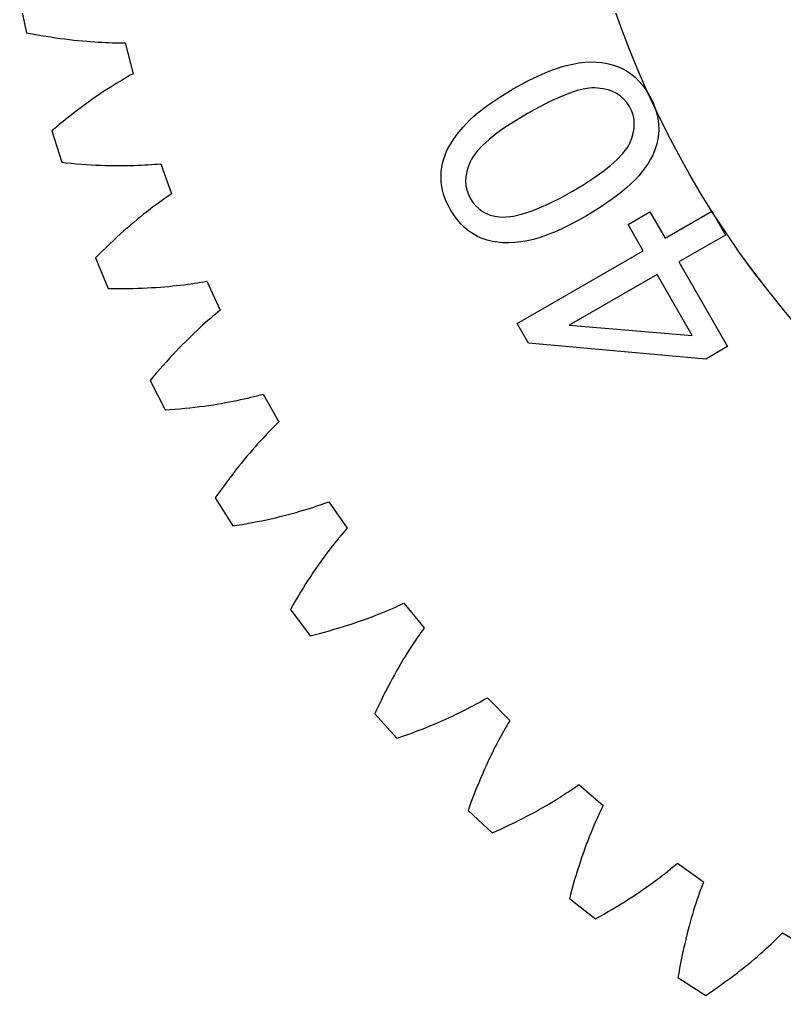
# Model space of a CAD drawing. Extents: x 0 to 10.3, y 0 to 10.3.
# Drawn here: x 0.101 to 2.656, y 0.793 to 4.05 of the extents above; entities that cross this region are included whole.
import ezdxf

# ---------------------------------------------------------------- set-up
doc = ezdxf.new("R2010")
doc.units = 0
doc.layers.add('1', color=1, linetype='CONTINUOUS')
doc.layers.add('Default Layer', color=1, linetype='CONTINUOUS')

msp = doc.modelspace()

# ---------------------------------------------------------------- linework, layer by layer
at = {"layer": '1'}
msp.add_lwpolyline([(0.1012, 4.1136), (0.1244, 4.0057), (0.1379, 4.0031), (0.1553, 3.9998), (0.1724, 3.9968), (0.1892, 3.994), (0.2056, 3.9914), (0.2217, 3.9889), (0.2375, 3.9867), (0.2529, 3.9847), (0.268, 3.9828), (0.2828, 3.9811), (0.2972, 3.9796), (0.3112, 3.9782), (0.325, 3.977), (0.3383, 3.976), (0.3514, 3.975), (0.364, 3.9742), (0.3764, 3.9736), (0.3883, 3.9731), (0.4, 3.9726), (0.4112, 3.9723), (0.4221, 3.9721), (0.4327, 3.972), (0.4429, 3.972), (0.4535, 3.9721), (0.4805, 3.8685), (0.4712, 3.8634), (0.4623, 3.8584), (0.4531, 3.8532), (0.4437, 3.8477), (0.434, 3.8419), (0.4241, 3.8359), (0.4139, 3.8296), (0.4035, 3.823), (0.3928, 3.8161), (0.3818, 3.809), (0.3707, 3.8015), (0.3593, 3.7938), (0.3477, 3.7857), (0.3359, 3.7773), (0.3238, 3.7687), (0.3115, 3.7597), (0.2991, 3.7504), (0.2864, 3.7407), (0.2735, 3.7307), (0.2605, 3.7204), (0.2472, 3.7098), (0.2338, 3.6988), (0.2201, 3.6875), (0.2096, 3.6786), (0.2421, 3.5731), (0.2558, 3.5717), (0.2734, 3.57), (0.2907, 3.5684), (0.3077, 3.5671), (0.3242, 3.5659), (0.3405, 3.5649), (0.3564, 3.5641), (0.3719, 3.5634), (0.3871, 3.5628), (0.402, 3.5624), (0.4165, 3.5622), (0.4306, 3.562), (0.4444, 3.562), (0.4578, 3.5621), (0.4709, 3.5623), (0.4836, 3.5627), (0.4959, 3.5631), (0.5079, 3.5636), (0.5195, 3.5642), (0.5307, 3.5649), (0.5416, 3.5656), (0.5521, 3.5665), (0.5623, 3.5673), (0.5728, 3.5684), (0.6088, 3.4675), (0.6, 3.4616), (0.5915, 3.4558), (0.5829, 3.4498), (0.574, 3.4435), (0.5648, 3.4369), (0.5554, 3.4301), (0.5458, 3.4229), (0.536, 3.4154), (0.526, 3.4076), (0.5157, 3.3996), (0.5052, 3.3912), (0.4946, 3.3824), (0.4837, 3.3734), (0.4726, 3.364), (0.4614, 3.3544), (0.45, 3.3443), (0.4384, 3.334), (0.4266, 3.3233), (0.4146, 3.3122), (0.4025, 3.3008), (0.3902, 3.2891), (0.3778, 3.2769), (0.3652, 3.2645), (0.3555, 3.2547), (0.397, 3.1524), (0.4108, 3.1522), (0.4285, 3.152), (0.4459, 3.152), (0.4629, 3.1521), (0.4795, 3.1524), (0.4958, 3.1528), (0.5117, 3.1534), (0.5272, 3.154), (0.5424, 3.1548), (0.5573, 3.1557), (0.5717, 3.1567), (0.5858, 3.1578), (0.5995, 3.159), (0.6129, 3.1603), (0.6259, 3.1616), (0.6385, 3.1631), (0.6507, 3.1646), (0.6626, 3.1661), (0.6741, 3.1677), (0.6853, 3.1694), (0.6961, 3.1711), (0.7065, 3.1728), (0.7165, 3.1746), (0.7269, 3.1765), (0.7715, 3.0791), (0.7633, 3.0725), (0.7554, 3.0661), (0.7473, 3.0593), (0.7389, 3.0523), (0.7304, 3.0449), (0.7216, 3.0372), (0.7127, 3.0293), (0.7036, 3.021), (0.6942, 3.0123), (0.6847, 3.0034), (0.675, 2.9941), (0.6652, 2.9845), (0.6551, 2.9745), (0.6449, 2.9643), (0.6346, 2.9536), (0.6241, 2.9426), (0.6134, 2.9313), (0.6026, 2.9196), (0.5916, 2.9076), (0.5806, 2.8951), (0.5694, 2.8824), (0.558, 2.8692), (0.5466, 2.8557), (0.5377, 2.8451), (0.588, 2.7469), (0.6018, 2.7478), (0.6195, 2.7492), (0.6367, 2.7507), (0.6537, 2.7523), (0.6702, 2.754), (0.6864, 2.7559), (0.7022, 2.7578), (0.7176, 2.7598), (0.7327, 2.7619), (0.7474, 2.7641), (0.7617, 2.7664), (0.7756, 2.7687), (0.7892, 2.7711), (0.8024, 2.7735), (0.8152, 2.776), (0.8277, 2.7785), (0.8397, 2.7811), (0.8514, 2.7836), (0.8628, 2.7862), (0.8737, 2.7889), (0.8843, 2.7915), (0.8945, 2.7941), (0.9044, 2.7968), (0.9146, 2.7996), (0.9675, 2.7065), (0.9599, 2.6992), (0.9526, 2.6921), (0.9451, 2.6846), (0.9374, 2.6769), (0.9295, 2.6688), (0.9215, 2.6604), (0.9133, 2.6517), (0.9049, 2.6426), (0.8963, 2.6332), (0.8876, 2.6235), (0.8788, 2.6134), (0.8698, 2.6029), (0.8607, 2.5921), (0.8514, 2.581), (0.842, 2.5695), (0.8325, 2.5576), (0.8229, 2.5454), (0.8131, 2.5328), (0.8033, 2.5199), (0.7933, 2.5065), (0.7833, 2.4928), (0.7731, 2.4787), (0.7629, 2.4643), (0.755, 2.4529), (0.8137, 2.3595), (0.8273, 2.3616), (0.8448, 2.3645), (0.8619, 2.3675), (0.8786, 2.3706), (0.8949, 2.3738), (0.9109, 2.377), (0.9264, 2.3803), (0.9416, 2.3837), (0.9565, 2.3871), (0.9709, 2.3905), (0.985, 2.394), (0.9987, 2.3976), (1.012, 2.4011), (1.0249, 2.4047), (1.0375, 2.4083), (1.0496, 2.4119), (1.0614, 2.4155), (1.0729, 2.4191), (1.0839, 2.4227), (1.0946, 2.4262), (1.105, 2.4298), (1.1149, 2.4333), (1.1245, 2.4368), (1.1344, 2.4405), (1.1952, 2.3523), (1.1882, 2.3444), (1.1816, 2.3366), (1.1748, 2.3286), (1.1678, 2.3202), (1.1607, 2.3115), (1.1534, 2.3024), (1.146, 2.293), (1.1384, 2.2832), (1.1307, 2.2731), (1.1229, 2.2626), (1.115, 2.2518), (1.1069, 2.2406), (1.0988, 2.2291), (1.0905, 2.2172), (1.0821, 2.2049), (1.0737, 2.1923), (1.0652, 2.1793), (1.0565, 2.1659), (1.0479, 2.1521), (1.0391, 2.138), (1.0303, 2.1234), (1.0214, 2.1085), (1.0125, 2.0932), (1.0056, 2.0812), (1.0722, 1.9932), (1.0856, 1.9966), (1.1028, 2.001), (1.1195, 2.0055), (1.1359, 2.01), (1.1519, 2.0146), (1.1675, 2.0192), (1.1827, 2.0238), (1.1976, 2.0285), (1.2121, 2.0332), (1.2261, 2.0379), (1.2398, 2.0426), (1.2532, 2.0473), (1.2661, 2.052), (1.2787, 2.0567), (1.2909, 2.0614), (1.3027, 2.066), (1.3142, 2.0706), (1.3252, 2.0752), (1.3359, 2.0797), (1.3463, 2.0842), (1.3563, 2.0886), (1.3659, 2.093), (1.3751, 2.0973), (1.3847, 2.1019), (1.4529, 2.0194), (1.4467, 2.0108), (1.4407, 2.0025), (1.4346, 1.9939), (1.4284, 1.985), (1.4221, 1.9756), (1.4156, 1.966), (1.409, 1.956), (1.4024, 1.9456), (1.3956, 1.9348), (1.3887, 1.9237), (1.3817, 1.9123), (1.3747, 1.9004), (1.3676, 1.8882), (1.3604, 1.8756), (1.3531, 1.8627), (1.3458, 1.8493), (1.3385, 1.8356), (1.331, 1.8215), (1.3236, 1.8071), (1.3161, 1.7922), (1.3086, 1.777), (1.301, 1.7613), (1.2935, 1.7453), (1.2877, 1.7328), (1.3617, 1.6509), (1.3747, 1.6554), (1.3914, 1.6613), (1.4078, 1.6672), (1.4237, 1.6731), (1.4392, 1.6791), (1.4544, 1.6851), (1.4691, 1.691), (1.4835, 1.697), (1.4975, 1.7029), (1.5111, 1.7088), (1.5244, 1.7147), (1.5373, 1.7205), (1.5497, 1.7263), (1.5619, 1.7321), (1.5736, 1.7378), (1.585, 1.7435), (1.596, 1.7491), (1.6066, 1.7546), (1.6169, 1.7601), (1.6268, 1.7654), (1.6363, 1.7707), (1.6455, 1.7759), (1.6544, 1.781), (1.6635, 1.7864), (1.7387, 1.7101), (1.7332, 1.7011), (1.728, 1.6923), (1.7227, 1.6832), (1.7172, 1.6737), (1.7117, 1.6639), (1.7061, 1.6537), (1.7005, 1.6431), (1.6947, 1.6322), (1.6889, 1.6209), (1.683, 1.6093), (1.6771, 1.5972), (1.6711, 1.5848), (1.6651, 1.572), (1.659, 1.5589), (1.6529, 1.5453), (1.6468, 1.5314), (1.6407, 1.5171), (1.6345, 1.5024), (1.6283, 1.4874), (1.6222, 1.4719), (1.616, 1.4561), (1.6099, 1.4398), (1.6037, 1.4232), (1.5991, 1.4102), (1.6799, 1.3351), (1.6925, 1.3407), (1.7086, 1.3481), (1.7244, 1.3554), (1.7397, 1.3627), (1.7547, 1.37), (1.7693, 1.3772), (1.7834, 1.3844), (1.7973, 1.3916), (1.8107, 1.3987), (1.8237, 1.4058), (1.8364, 1.4128), (1.8487, 1.4198), (1.8607, 1.4267), (1.8722, 1.4335), (1.8834, 1.4402), (1.8943, 1.4468), (1.9047, 1.4533), (1.9149, 1.4598), (1.9246, 1.4661), (1.934, 1.4723), (1.9431, 1.4784), (1.9518, 1.4844), (1.9601, 1.4902), (1.9688, 1.4964), (2.0503, 1.427), (2.0456, 1.4175), (2.0412, 1.4083), (2.0367, 1.3987), (2.0321, 1.3888), (2.0275, 1.3786), (2.0228, 1.3679), (2.0181, 1.3569), (2.0133, 1.3455), (2.0085, 1.3338), (2.0037, 1.3216), (1.9988, 1.3091), (1.9939, 1.2962), (1.989, 1.283), (1.9841, 1.2693), (1.9792, 1.2553), (1.9743, 1.2409), (1.9695, 1.2261), (1.9646, 1.211), (1.9598, 1.1954), (1.955, 1.1795), (1.9502, 1.1632), (1.9455, 1.1465), (1.9409, 1.1294), (1.9373, 1.116), (2.0244, 1.0483), (2.0365, 1.0549), (2.0519, 1.0637), (2.067, 1.0723), (2.0816, 1.0809), (2.0959, 1.0895), (2.1098, 1.098), (2.1233, 1.1064), (2.1364, 1.1148), (2.1492, 1.123), (2.1616, 1.1312), (2.1736, 1.1393), (2.1852, 1.1473), (2.1965, 1.1552), (2.2075, 1.163), (2.218, 1.1707), (2.2282, 1.1782), (2.2381, 1.1856), (2.2476, 1.1929), (2.2568, 1.2001), (2.2656, 1.2071), (2.2741, 1.214), (2.2822, 1.2207), (2.2901, 1.2272), (2.2981, 1.2341), (2.3854, 1.1721), (2.3816, 1.1622), (2.378, 1.1526), (2.3743, 1.1427), (2.3706, 1.1325), (2.3669, 1.1218), (2.3632, 1.1108), (2.3594, 1.0994), (2.3557, 1.0877), (2.3519, 1.0756), (2.3481, 1.063), (2.3444, 1.0502), (2.3406, 1.0369), (2.3369, 1.0233), (2.3332, 1.0093), (2.3296, 0.9949), (2.326, 0.9801), (2.3224, 0.9649), (2.3189, 0.9494), (2.3154, 0.9335), (2.312, 0.9172), (2.3087, 0.9005), (2.3055, 0.8835), (2.3023, 0.8661), (2.3, 0.8525), (2.3926, 0.7925), (2.4041, 0.8002), (2.4187, 0.8103), (2.4329, 0.8202), (2.4468, 0.8301), (2.4602, 0.8398), (2.4733, 0.8495), (2.486, 0.8591), (2.4984, 0.8685), (2.5104, 0.8779), (2.522, 0.8871), (2.5333, 0.8962), (2.5442, 0.9052), (2.5548, 0.9141), (2.565, 0.9228), (2.5748, 0.9313), (2.5844, 0.9398), (2.5935, 0.948), (2.6024, 0.9561), (2.6109, 0.964), (2.6191, 0.9718), (2.6269, 0.9793), (2.6345, 0.9867), (2.6417, 0.9939), (2.6491, 1.0015), (2.7415, 0.9473)], dxfattribs=at)
at = {"layer": 'Default Layer'}
msp.add_lwpolyline([(5.1372, 1.912, -0.414205), (1.912, 5.1372)], format="xyb", dxfattribs=at)
msp.add_lwpolyline([(2.6985, 3.0265), (2.6485, 3.0857), (2.5999, 3.146), (2.5527, 3.2075), (2.507, 3.2702), (2.4628, 3.334), (2.4201, 3.3988), (2.3789, 3.4648), (2.3393, 3.5318), (2.3013, 3.5999), (2.2648, 3.6689), (2.23, 3.7389), (2.1969, 3.8099), (2.1655, 3.8818), (2.1357, 3.9546), (2.1077, 4.0283), (2.0815, 4.1028)], dxfattribs=at)
for points in [[(1.9946, 3.3943), (1.9663, 3.3785), (1.939, 3.3642), (1.9127, 3.3514), (1.8873, 3.3402), (1.863, 3.3305), (1.8396, 3.3224), (1.8173, 3.3159), (1.7959, 3.3109), (1.7751, 3.3073), (1.7549, 3.3051), (1.7354, 3.3041), (1.7164, 3.3044), (1.6981, 3.3061), (1.6803, 3.309), (1.6632, 3.3132), (1.6466, 3.3186), (1.6307, 3.3256), (1.6156, 3.334), (1.6011, 3.3438), (1.5875, 3.3551), (1.5746, 3.3678), (1.5625, 3.3819), (1.5511, 3.3975), (1.5405, 3.4145), (1.5334, 3.4276), (1.5272, 3.4406), (1.5219, 3.4536), (1.5175, 3.4666), (1.514, 3.4796), (1.5114, 3.4926), (1.5096, 3.5056), (1.5088, 3.5185), (1.5088, 3.5313), (1.5095, 3.544), (1.5112, 3.5567), (1.5136, 3.5693), (1.5169, 3.5817), (1.5211, 3.5941), (1.5261, 3.6064), (1.5319, 3.6187), (1.5457, 3.6428), (1.5625, 3.6669), (1.5824, 3.6909), (1.6052, 3.7147), (1.618, 3.7267), (1.6324, 3.739), (1.6656, 3.7642), (1.7048, 3.7905), (1.7501, 3.8179), (1.7782, 3.8336), (1.8053, 3.8478), (1.8315, 3.8605), (1.8568, 3.8717), (1.8811, 3.8813), (1.9045, 3.8894), (1.9269, 3.896), (1.9484, 3.9011), (1.969, 3.9046), (1.9891, 3.9069), (2.0085, 3.9079), (2.0275, 3.9076), (2.0458, 3.906), (2.0637, 3.903), (2.0809, 3.8988), (2.0976, 3.8933), (2.1135, 3.8864), (2.1286, 3.8781), (2.143, 3.8683), (2.1566, 3.8571), (2.1695, 3.8443), (2.1817, 3.8302), (2.1931, 3.8145), (2.2038, 3.7974), (2.2159, 3.774), (2.2252, 3.7506), (2.2317, 3.7272), (2.2353, 3.7039), (2.2361, 3.6806), (2.2341, 3.6573), (2.2293, 3.6342), (2.2216, 3.611), (2.2155, 3.5971), (2.2084, 3.5833), (2.2002, 3.5696), (2.1909, 3.5558), (2.1805, 3.5421), (2.1691, 3.5285), (2.1565, 3.5149), (2.1429, 3.5013), (2.1281, 3.4878), (2.1123, 3.4743), (2.0774, 3.4475), (2.0382, 3.4208), (1.9946, 3.3943)], [(1.9473, 3.4763), (1.9853, 3.499), (2.0193, 3.5209), (2.0492, 3.5421), (2.0752, 3.5625), (2.0971, 3.5822), (2.1151, 3.601), (2.129, 3.6192), (2.1345, 3.6279), (2.1389, 3.6365), (2.1457, 3.6534), (2.1505, 3.6698), (2.1533, 3.6858), (2.1542, 3.7013), (2.1532, 3.7165), (2.1501, 3.7313), (2.1451, 3.7456), (2.1382, 3.7596), (2.1296, 3.7725), (2.1196, 3.784), (2.1084, 3.794), (2.0957, 3.8024), (2.0818, 3.8093), (2.0665, 3.8147), (2.0498, 3.8186), (2.0318, 3.821), (2.0221, 3.8215), (2.0118, 3.8212), (1.9891, 3.8183), (1.9637, 3.8123), (1.9358, 3.8032), (1.9051, 3.791), (1.8719, 3.7758), (1.836, 3.7574), (1.7974, 3.7359), (1.7593, 3.7131), (1.7253, 3.6911), (1.6953, 3.6699), (1.6694, 3.6494), (1.6475, 3.6297), (1.6296, 3.6108), (1.6158, 3.5926), (1.6104, 3.5838), (1.606, 3.5752), (1.5992, 3.5585), (1.5944, 3.5421), (1.5915, 3.5261), (1.5907, 3.5105), (1.5918, 3.4953), (1.5949, 3.4804), (1.6, 3.4659), (1.607, 3.4517), (1.6155, 3.4388), (1.625, 3.4273), (1.6356, 3.4174), (1.6472, 3.409), (1.6599, 3.4022), (1.6736, 3.3969), (1.6884, 3.3931), (1.7042, 3.3909), (1.7149, 3.3904), (1.7262, 3.3907), (1.7506, 3.3936), (1.7774, 3.3996), (1.8066, 3.4088), (1.8381, 3.421), (1.8721, 3.4363), (1.9085, 3.4547), (1.9473, 3.4763)], [(2.4587, 3.3303), (2.3032, 3.2405), (2.4659, 2.9587), (2.3928, 2.9165), (1.8007, 2.9699), (1.7631, 3.035), (2.184, 3.278), (2.1334, 3.3657), (2.2065, 3.4079), (2.2572, 3.3202), (2.4127, 3.41), (2.4587, 3.3303)], [(2.2301, 3.1983), (1.9372, 3.0292), (2.3475, 2.9949), (2.2301, 3.1983)]]:
    msp.add_lwpolyline(points, close=True, dxfattribs=at)

doc.saveas('drawing.dxf')
